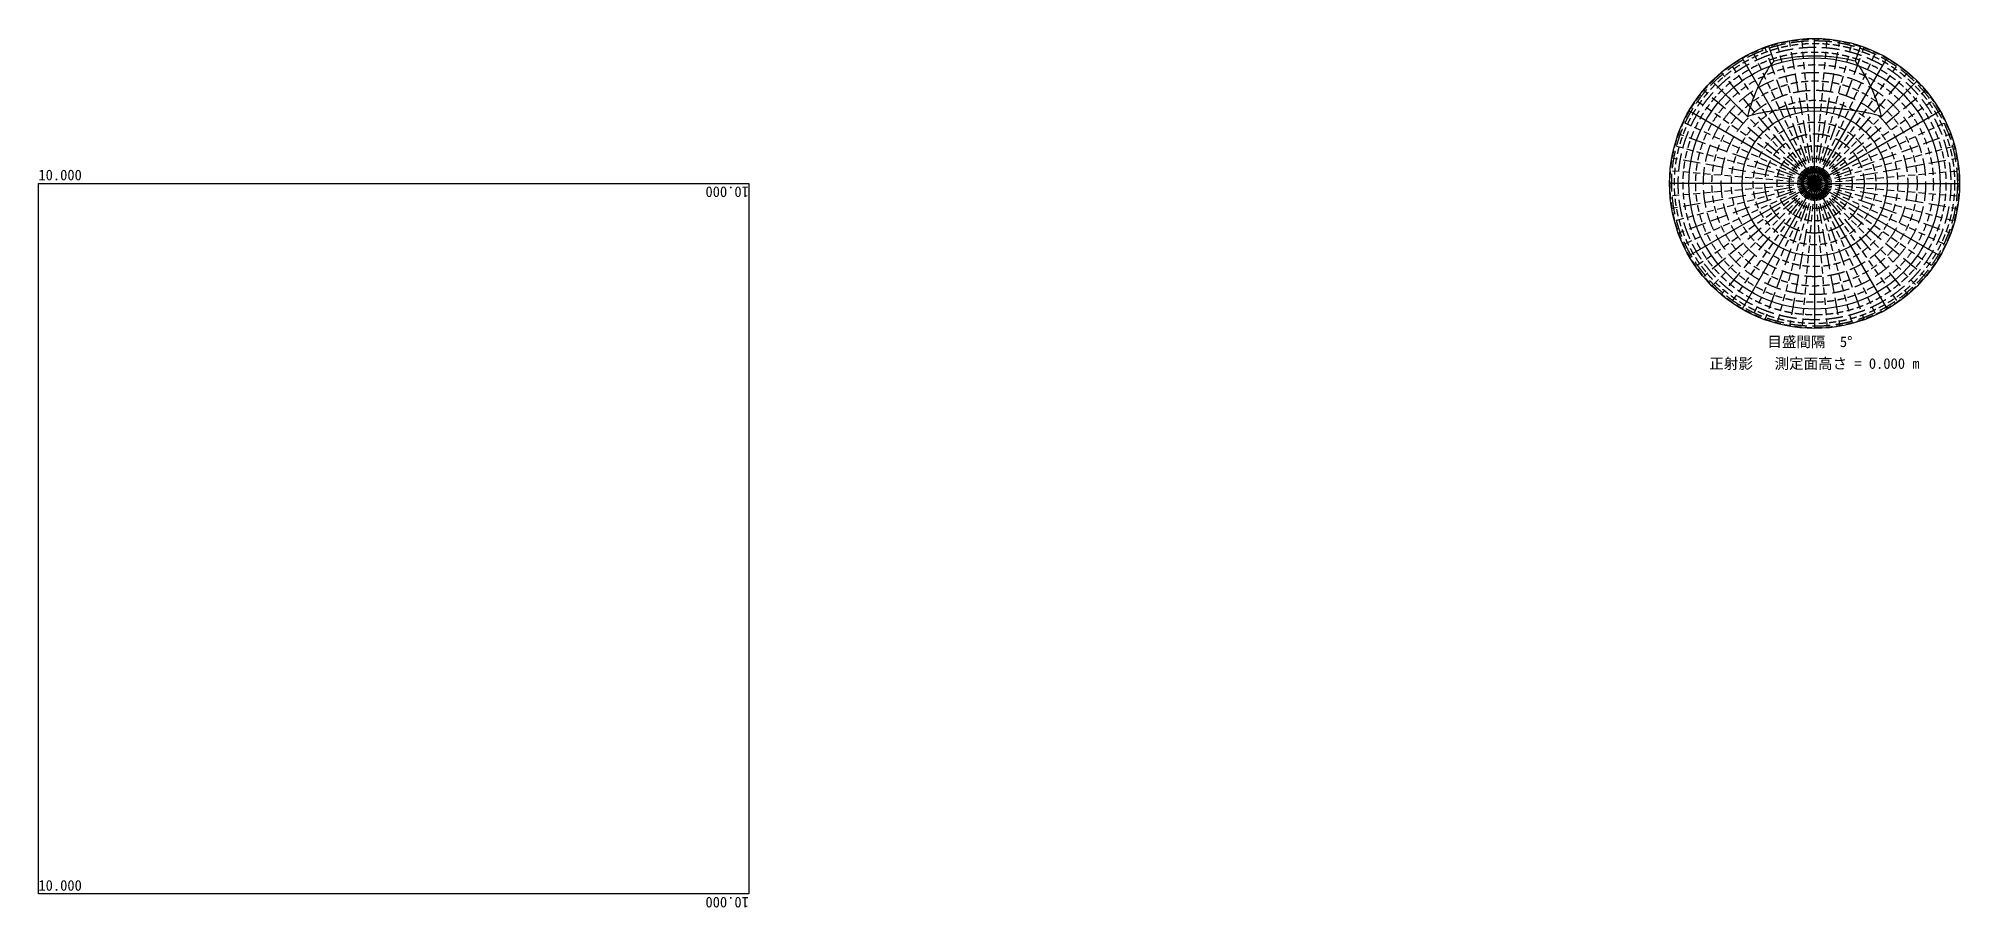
# Model space of a CAD drawing. Units: millimetres at full size, sheet at 1:100. Extents: x -9429 to 23684, y -9848 to 5133.
import ezdxf
from ezdxf.enums import TextEntityAlignment as Align

# ---------------------------------------------------------------- set-up
doc = ezdxf.new("R2010")
doc.units = ezdxf.units.MM
doc.header["$LTSCALE"] = 100
doc.linetypes.add('DASHED1', pattern=[1.8, 1.2, -0.6])
doc.linetypes.add('DASHED3', pattern=[4, 3, -1])
doc.layers.add('0-0', color=4, linetype='DASHED1')
doc.styles.add('ＭＳ ゴシック', font='')
doc.styles.get('ＭＳ ゴシック').set_extended_font_data('MS Gothic')

msp = doc.modelspace()

# ---------------------------------------------------------------- linework, layer by layer
at = {"layer": '0-0', "linetype": 'DASHED3'}
for q in [(20328.6, 4981.9), (20749.6, 5094.7), (21617.8, 5094.7), (22038.7, 4981.9), (19576.7, 4547.8), (22790.6, 4547.8), (19268.6, 4239.6), (23098.8, 4239.6), (18834.4, 3487.7), (23532.9, 3487.7), (18721.7, 3066.8), (23645.7, 3066.8), (18721.7, 2198.5), (18834.4, 1777.6), (19268.6, 1025.7), (19576.7, 717.5), (20328.6, 283.4), (20749.6, 170.6), (21617.8, 170.6), (22038.7, 283.4), (22790.6, 717.5), (23098.8, 1025.7), (23532.9, 1777.6), (23645.7, 2198.5)]:
    msp.add_line((21183.7, 2632.7), q, dxfattribs=at)
at = {"layer": '0-0', "color": 7, "linetype": 'Continuous'}
for p, q in [((20393.1, 5004.4), (20481.3, 4739.9)), ((21974.2, 5004.4), (21886.1, 4739.9)), ((19415.9, 4400.4), (20026.5, 3789.8))]:
    msp.add_line(p, q, dxfattribs=at)
at = {"layer": '0-0'}
for q in [(20536.6, 5047.5), (20965.8, 5123.1), (21401.6, 5123.1), (21830.7, 5047.5), (19749.7, 4680.5), (20127.1, 4898.4), (22240.2, 4898.4), (22617.6, 4680.5), (19415.9, 4400.4), (22951.4, 4400.4), (19135.8, 4066.6), (23231.6, 4066.6), (18917.9, 3689.2), (23449.4, 3689.2), (18768.9, 3279.7), (23598.5, 3279.7), (18693.2, 2850.5), (23674.2, 2850.5), (18693.2, 2414.8), (18768.9, 1985.6), (18917.9, 1576.1), (19135.8, 1198.7), (19415.9, 864.9), (19749.7, 584.8), (20127.1, 366.9), (20536.6, 217.8), (20965.8, 142.2), (21401.6, 142.2), (21830.7, 217.8), (22240.2, 366.9), (22617.6, 584.8), (22951.4, 864.9), (23231.6, 1198.7), (23449.4, 1576.1), (23598.5, 1985.6), (23674.2, 2414.8)]:
    msp.add_line((21183.7, 2632.7), q, dxfattribs=at)
at = {"layer": '0-0', "linetype": 'Continuous'}
for q in [(21183.7, 5132.7), (19933.7, 4797.7), (22433.7, 4797.7), (19018.6, 3882.7), (23348.7, 3882.7), (18683.7, 2632.7), (19018.6, 1382.7), (19933.7, 467.6), (23683.7, 2632.7), (21183.7, 132.7), (22433.7, 467.6), (23348.7, 1382.7)]:
    msp.add_line((21183.7, 2632.7), q, dxfattribs=at)
at = {"layer": '0-0', "color": 7, "linetype": 'Continuous'}
for points in [[(20481.3, 4739.9), (20468.8, 4724.4), (20455.9, 4708.1), (20442.7, 4690.9), (20429.1, 4672.7), (20415.2, 4653.5), (20400.8, 4633.2), (20386.1, 4611.8), (20371, 4589.1), (20355.5, 4565.1), (20339.6, 4539.7), (20323.3, 4512.8), (20306.6, 4484.3), (20289.5, 4454.1), (20272.1, 4422.1), (20254.3, 4388.2), (20236.1, 4352.2), (20217.7, 4314.2), (20199, 4273.8), (20180, 4231.1), (20160.8, 4185.9), (20141.5, 4138), (20122.1, 4087.4), (20102.6, 4034), (20083.3, 3977.6), (20064.1, 3918.1), (20045.1, 3855.5), (20026.5, 3789.8)], [(21886.1, 4739.9), (21850.9, 4748.7), (21815.3, 4757.1), (21779.2, 4765.1), (21742.8, 4772.7), (21706, 4779.9), (21668.8, 4786.6), (21631.3, 4792.8), (21593.5, 4798.6), (21555.3, 4803.9), (21516.9, 4808.7), (21478.3, 4813), (21439.5, 4816.8), (21400.4, 4820.1), (21361.3, 4822.8), (21321.9, 4825), (21282.5, 4826.6), (21243, 4827.7), (21203.5, 4828.3), (21163.9, 4828.3), (21124.3, 4827.7), (21084.8, 4826.6), (21045.4, 4825), (21006.1, 4822.8), (20966.9, 4820.1), (20927.9, 4816.8), (20889, 4813), (20850.4, 4808.7), (20812, 4803.9), (20773.9, 4798.6), (20736.1, 4792.8), (20698.6, 4786.6), (20661.4, 4779.9), (20624.6, 4772.7), (20588.1, 4765.1), (20552.1, 4757.1), (20516.5, 4748.7), (20481.3, 4739.9)], [(22340.8, 3789.8), (22322.2, 3855.5), (22303.3, 3918.1), (22284.1, 3977.6), (22264.7, 4034), (22245.3, 4087.4), (22225.9, 4138), (22206.5, 4185.9), (22187.4, 4231.1), (22168.4, 4273.8), (22149.7, 4314.2), (22131.2, 4352.2), (22113.1, 4388.2), (22095.3, 4422.1), (22077.8, 4454.1), (22060.8, 4484.3), (22044.1, 4512.8), (22027.8, 4539.7), (22011.9, 4565.1), (21996.3, 4589.1), (21981.2, 4611.8), (21966.5, 4633.2), (21952.2, 4653.5), (21938.2, 4672.7), (21924.6, 4690.9), (21911.4, 4708.1), (21898.6, 4724.4), (21886.1, 4739.9)], [(22951.4, 4400.4), (22340.8, 3789.8), (22320.7, 3795.2), (22300.3, 3800.6), (22279.6, 3805.9), (22258.6, 3811.2), (22237.4, 3816.4), (22215.8, 3821.6), (22194, 3826.7), (22171.9, 3831.7), (22149.5, 3836.7), (22126.9, 3841.6), (22104, 3846.4), (22080.8, 3851.1), (22057.3, 3855.7), (22033.6, 3860.3), (22009.6, 3864.7), (21985.3, 3869.1), (21960.8, 3873.4), (21936.1, 3877.5), (21911.1, 3881.6), (21885.8, 3885.5), (21860.3, 3889.3), (21834.6, 3893), (21808.7, 3896.6), (21782.5, 3900), (21756.2, 3903.3), (21729.6, 3906.5), (21702.9, 3909.6), (21675.9, 3912.5), (21648.8, 3915.2), (21621.5, 3917.9), (21594, 3920.3), (21566.4, 3922.6), (21538.7, 3924.8), (21510.8, 3926.8), (21482.8, 3928.7), (21454.6, 3930.3), (21426.4, 3931.9), (21398.1, 3933.2)], [(20333.8, 3860.3), (20310, 3855.7), (20286.6, 3851.1), (20263.4, 3846.4), (20240.5, 3841.6), (20217.8, 3836.7), (20195.4, 3831.7), (20173.3, 3826.7), (20151.5, 3821.6), (20130, 3816.4), (20108.7, 3811.2), (20087.8, 3805.9), (20067.1, 3800.6), (20046.7, 3795.2), (20026.5, 3789.8)], [(21398.1, 3933.2), (21369.6, 3934.4), (21341.2, 3935.4), (21312.6, 3936.3), (21284, 3937), (21255.4, 3937.5), (21226.7, 3937.8), (21198, 3938), (21169.3, 3938), (21140.6, 3937.8), (21112, 3937.5), (21083.3, 3937), (21054.7, 3936.3), (21026.2, 3935.4), (20997.7, 3934.4), (20969.3, 3933.2), (20941, 3931.9), (20912.7, 3930.3), (20884.6, 3928.7), (20856.6, 3926.8), (20828.7, 3924.8), (20800.9, 3922.6), (20773.3, 3920.3), (20745.9, 3917.9), (20718.6, 3915.2), (20691.4, 3912.5), (20664.5, 3909.6), (20637.7, 3906.5), (20611.2, 3903.3), (20584.8, 3900), (20558.7, 3896.6), (20532.7, 3893), (20507, 3889.3), (20481.5, 3885.5), (20456.3, 3881.6), (20431.3, 3877.5), (20406.5, 3873.4), (20382, 3869.1), (20357.8, 3864.7), (20333.8, 3860.3)]]:
    msp.add_lwpolyline(points, dxfattribs=at)
msp.add_lwpolyline([(-9428.6, 2632.7), (2816.3, 2632.7), (2816.3, -9612.2), (-9428.6, -9612.2)], close=True, dxfattribs=at)
msp.add_circle((21183.7, 2632.7), 2500, dxfattribs=at)
at = {"layer": '0-0'}
for radius in [2490.5, 2414.8, 2265.8, 2047.9, 1767.8, 1433.9, 1056.5, 647, 217.9]:
    msp.add_circle((21183.7, 2632.7), radius, dxfattribs=at)
at = {"layer": '0-0', "linetype": 'DASHED3'}
for radius in [2462, 2349.2, 1915.1, 1607, 855, 434.1]:
    msp.add_circle((21183.7, 2632.7), radius, dxfattribs=at)
at = {"layer": '0-0', "linetype": 'Continuous'}
for radius in [2165.1, 1250]:
    msp.add_circle((21183.7, 2632.7), radius, dxfattribs=at)

# ---------------------------------------------------------------- texts
at = {"layer": '0-0', "color": 2, "style": 'ＭＳ ゴシック'}
for p in [(-9428.6, 2632.7), (-9428.6, -9612.2)]:
    msp.add_text('10.000', height=183.3, dxfattribs=at).set_placement(p, align=Align.BOTTOM_LEFT)
for p in [(2816.3, 2632.7), (2816.3, -9612.2)]:
    msp.add_text('10.000', height=183.3, rotation=180, dxfattribs=at).set_placement(p, align=Align.BOTTOM_LEFT)
at = {"layer": '0-0', "style": 'ＭＳ ゴシック'}
for s, p in [('目盛間隔  5°', (20371.2, -242.3)), ('正射影 \u3000測定面高さ = 0.000 m', (19371.2, -617.3))]:
    msp.add_text(s, height=183.3, dxfattribs=at).set_placement(p, align=Align.BOTTOM_LEFT)

doc.saveas('drawing.dxf')
